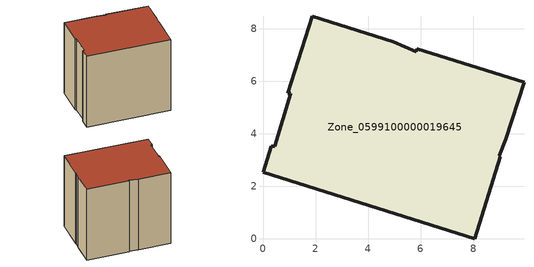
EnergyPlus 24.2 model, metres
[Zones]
Zone_0599100000019645
 floor ground (C_G): 0.45,3.52 1.06,5.54 0.95,5.55 1.87,8.47 4.95,7.51 5.83,7.12 5.86,7.22 9.93,5.95 9.24,3.78 8.99,3.15 9.03,3.12 8.05,0 0,2.53 0.31,3.51 z0.58
 wall outside (C_F): 9.03,3.12 8.99,3.15 9.24,3.78 9.93,5.95 5.86,7.22 5.83,7.12 4.95,7.51 1.87,8.47 0.95,5.55 1.06,5.54 0.45,3.52 0.31,3.51 0,2.53 8.05,0 9.03,3.12 z0.58:8.48
 roof outside (C_R): 1.06,5.54 0.45,3.52 0.31,3.51 0,2.53 8.05,0 9.03,3.12 8.99,3.15 9.24,3.78 9.93,5.95 5.86,7.22 5.83,7.12 4.95,7.51 1.87,8.47 0.95,5.55 z8.48
[BUILDING]
Pand.0599100000019645: North Axis=0; Terrain=City; Loads Convergence Tolerance Value=0.04; Temperature Convergence Tolerance Value=0.4; Solar Distribution=FullExterior; Maximum Number of Warmup Days=25; Minimum Number of Warmup Days=1
[Site:Location]
Rotterdam.The.Hague.AP_ZH_NLD Design_Conditions: Latitude=51.96; Longitude=4.45; Time Zone=1; Elevation=-4.5
[SITE:GROUNDTEMPERATURE:BUILDINGSURFACE]
18, 18, 18, 18, 18, 18, 18, 18, 18, 18, 18, 18
[MATERIAL] Thermal Absorptance=0.9; Solar Absorptance=0.7; Visible Absorptance=0.7
Name | Roughness | Thickness | Conductivity | Density | Specific Heat
G.TC.1965-1974 | MediumSmooth | 0.15 | 0.882353 | 540 | 1210
F.TC.1965-1974 | Rough | 0.3 | 0.697674 | 1920 | 840
R.TC.1965-1974 | MediumRough | 0.2 | 0.232558 | 1500 | 1000
[CONSTRUCTION]
C_G: G.TC.1965-1974
C_F: F.TC.1965-1974
C_R: R.TC.1965-1974
[ZONE]
Zone_0599100000019645: Type=1; Multiplier=1; Ceiling Height=Autocalculate; Volume=Autocalculate; Floor Area=autocalculate; Part of Total Floor Area=Yes
[ZONEINFILTRATION:DESIGNFLOWRATE]
Infil_Zone_0599100000019645: Zone or ZoneList or Space or SpaceList=Zone_0599100000019645; Schedule=AlwaysOn; Design Flow Rate Calculation Method=Flow/Area; Flow Rate per Floor Area=0.003; Constant Term Coefficient=1; Temperature Term Coefficient=0; Velocity Term Coefficient=0; Velocity Squared Term Coefficient=0
[HVACTEMPLATE:ZONE:IDEALLOADSAIRSYSTEM]
Zone_0599100000019645: Maximum Heating Supply Air Temperature=50; Minimum Cooling Supply Air Temperature=13; Maximum Heating Supply Air Humidity Ratio=0.0156; Minimum Cooling Supply Air Humidity Ratio=0.0077; Heating Limit=NoLimit; Cooling Limit=NoLimit; Dehumidification Control Type=ConstantSensibleHeatRatio; Cooling Sensible Heat Ratio=0.7; Dehumidification Setpoint=60; Humidification Control Type=None; Humidification Setpoint=30; Outdoor Air Method=None; Outdoor Air Flow Rate per Person=0.00944; Outdoor Air Flow Rate per Zone Floor Area=0; Outdoor Air Flow Rate per Zone=0; Demand Controlled Ventilation Type=None; Outdoor Air Economizer Type=NoEconomizer; Heat Recovery Type=None; Sensible Heat Recovery Effectiveness=0.7; Latent Heat Recovery Effectiveness=0.65
[ZONECONTROL:THERMOSTAT]
ThermostatControl_Zone_0599100000019645: Zone or ZoneList=Zone_0599100000019645; Control Type Schedule=DualSetpointControlType; Control 1=Thermostat_Zone_0599100000019645; Temperature Difference Between Cutout And Setpoint=0
[THERMOSTATSETPOINT:DUALSETPOINT]
Thermostat_Zone_0599100000019645: Heating Setpoint Temperature Schedule=HeatingSetpoint_Zone_0599100000019645; Cooling Setpoint Temperature Schedule=CoolingSetpoint_Zone_0599100000019645
[SCHEDULE:COMPACT]
HeatingSetpoint_Zone_0599100000019645: Through: 12/31, For: AllDays, Until: 24:00, 21
CoolingSetpoint_Zone_0599100000019645: Through: 12/31, For: AllDays, Until: 24:00, 24
DualSetpointControlType: Through: 12/31, For: AllDays, Until: 24:00, 4
AlwaysOn: Through: 12/31, For: AllDays, Until: 24:00, 1
